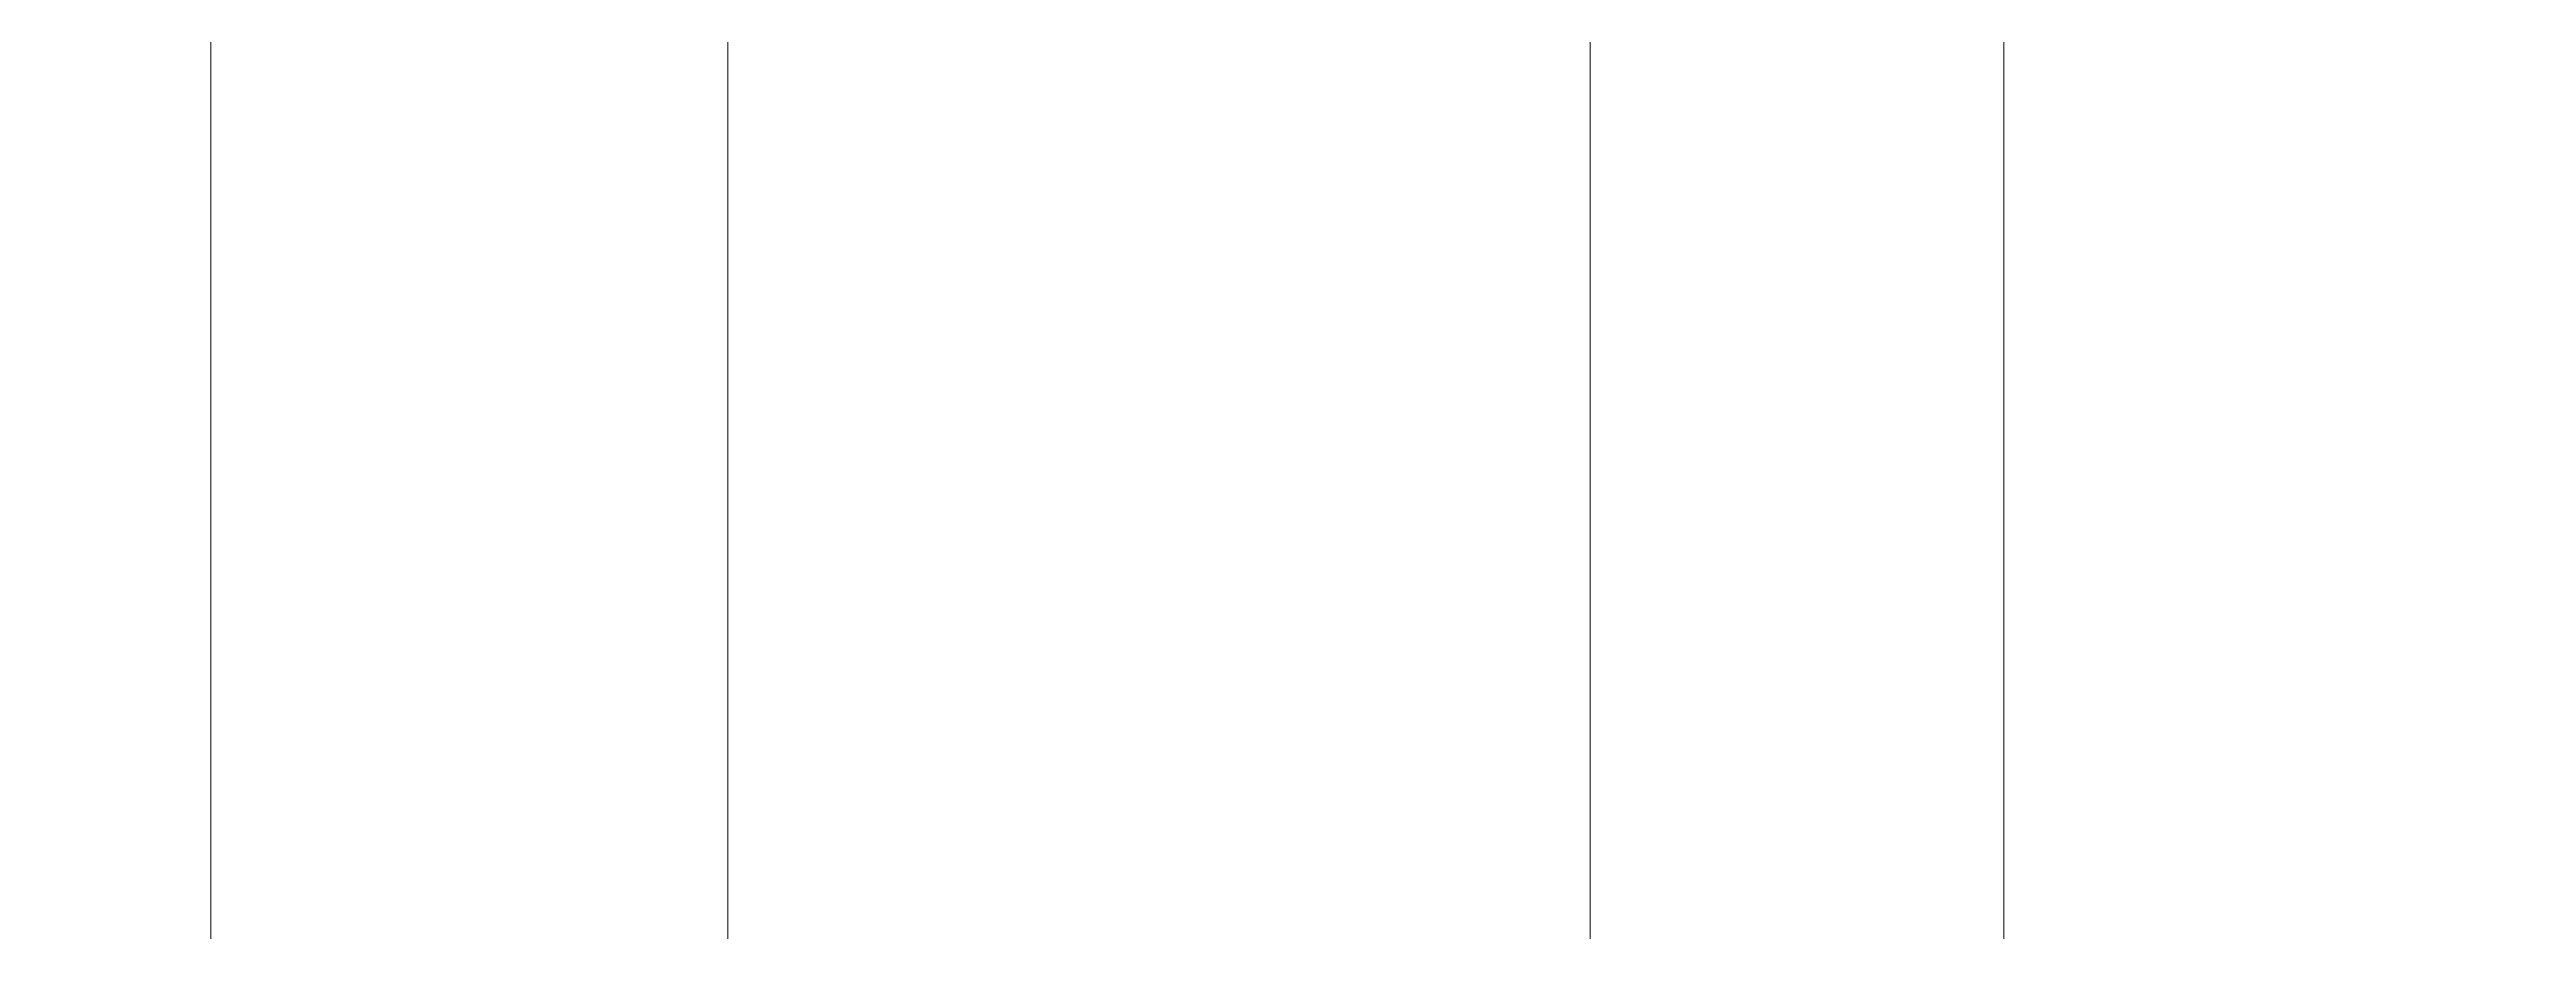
# Model space of a CAD drawing. Header units: millimetres. Extents: x 1864 to 10174863, y -4887456 to 5366151.
# Drawn here: x 9305500 to 9307655, y 338722 to 339489 of the extents above; entities that cross this region are included whole.
import ezdxf

# ---------------------------------------------------------------- set-up
doc = ezdxf.new("R2010")
doc.units = ezdxf.units.MM
doc.layers.add('T-DIMS', color=3, linetype='Continuous', lineweight=30)
doc.styles.add('TM', font='mipgost.shx', dxfattribs={"width": 0.9, "oblique": 10})
doc.dimstyles.new('TM', dxfattribs={"dimscale": 0, "dimtxt": 3, "dimasz": 1.25, "dimexe": 0.9, "dimexo": 1, "dimgap": 1, "dimtad": 1, "dimdec": 0, "dimdsep": 46, "dimtxsty": 'TM', "dimblk1": 'OBLIQUE', "dimblk2": 'OBLIQUE', "dimsah": 1, "dimcen": 3, "dimdle": 0.9, "dimclrt": 7, "dimadec": 0, "dimazin": 0, "dimtfac": 1, "dimtdec": 0, "dimtmove": 1, "dimatfit": 2, "dimldrblk": 'NONE', "dimfxl": 1, "dimtfill": 1, "dimtolj": 1, "dimlwd": 15, "dimlwe": 15, "dimarcsym": 0})

# ---------------------------------------------------------------- blocks, each defined once
blk = doc.blocks.new('_OBLIQUE')
at = {"color": 0, "linetype": 'ByBlock', "lineweight": -2}
blk.add_line((0.5000000000000001, 0.4999999999999999), (-0.5000000000000001, -0.4999999999999999), dxfattribs=at)
blk = doc.blocks.new('*D674')
at = {"layer": 'Defpoints', "color": 0, "transparency": 16777216}
for p in [(9307200.047488198, 342205.8760266896), (9307200.047488198, 337585.7049742337), (9293440.047488198, 337495.7049742337)]:
    blk.add_point(p, dxfattribs=at)
at = {"layer": 'T-DIMS', "color": 0, "lineweight": 15, "transparency": 16777216}
for p, q in [((9293440.047488198, 337695.7049742337), (9293440.047488198, 342385.8760266896)), ((9307200.047488198, 337785.7049742337), (9307200.047488198, 342385.8760266896))]:
    blk.add_line(p, q, dxfattribs=at)
at = {"layer": 'T-DIMS', "color": 0, "linetype": 'Continuous', "lineweight": 15, "transparency": 16777216}
blk.add_line((9293260.047488198, 342205.8760266896), (9307380.047488198, 342205.8760266896), dxfattribs=at)
at = {"layer": 'T-DIMS', "color": 0, "lineweight": 15, "transparency": 16777216, "xscale": 250, "yscale": 250, "zscale": 250, "rotation": 180}
blk.add_blockref('_OBLIQUE', (9293440.047488198, 342205.8760266896), dxfattribs=at)
at = {"layer": 'T-DIMS', "color": 0, "lineweight": 15, "transparency": 16777216, "xscale": 250, "yscale": 250, "zscale": 250}
blk.add_blockref('_OBLIQUE', (9307200.047488198, 342205.8760266896), dxfattribs=at)
at = {"layer": 'T-DIMS', "color": 7, "transparency": 16777216, "insert": (9300320.047488198, 342705.8760266896), "char_height": 600, "attachment_point": 5, "style": 'TM', "bg_fill": 3, "box_fill_scale": 1.1, "bg_fill_color": 256, "bg_fill_true_color": 13158600, "bg_fill_transparency": 0}
blk.add_mtext('\\A1;13760', dxfattribs=at)
blk = doc.blocks.new('_None')
blk = doc.blocks.new('*D1026')
at = {"layer": 'Defpoints', "color": 0, "transparency": 16777216}
for p in [(9305640.047488198, 339671.7367068525), (9294140.047488198, 337945.7349712249), (9305640.047488198, 337585.7049742337)]:
    blk.add_point(p, dxfattribs=at)
at = {"layer": 'T-DIMS', "color": 0, "lineweight": 15, "transparency": 16777216}
for p, q in [((9294140.047488198, 338145.7349712249), (9294140.047488198, 339851.7367068525)), ((9305640.047488198, 337785.7049742337), (9305640.047488198, 339851.7367068525))]:
    blk.add_line(p, q, dxfattribs=at)
at = {"layer": 'T-DIMS', "color": 0, "linetype": 'Continuous', "lineweight": 15, "transparency": 16777216}
blk.add_line((9293960.047488198, 339671.7367068525), (9305820.047488198, 339671.7367068525), dxfattribs=at)
at = {"layer": 'T-DIMS', "color": 0, "lineweight": 15, "transparency": 16777216, "xscale": 250, "yscale": 250, "zscale": 250, "rotation": 180}
blk.add_blockref('_OBLIQUE', (9294140.047488198, 339671.7367068525), dxfattribs=at)
at = {"layer": 'T-DIMS', "color": 0, "lineweight": 15, "transparency": 16777216, "xscale": 250, "yscale": 250, "zscale": 250}
blk.add_blockref('_OBLIQUE', (9305640.047488198, 339671.7367068525), dxfattribs=at)
at = {"layer": 'T-DIMS', "color": 7, "transparency": 16777216, "insert": (9299890.047488198, 340171.7367068525), "char_height": 600, "attachment_point": 5, "style": 'TM', "bg_fill": 3, "box_fill_scale": 1.1, "bg_fill_color": 256, "bg_fill_true_color": 13158600, "bg_fill_transparency": 0}
blk.add_mtext('\\A1;11500', dxfattribs=at)
blk = doc.blocks.new('*D1027')
at = {"layer": 'Defpoints', "color": 0, "transparency": 16777216}
for p in [(9306090.047488198, 339671.7367068525), (9305640.047488198, 337585.7049742337), (9306090.047488198, 337585.7049742337)]:
    blk.add_point(p, dxfattribs=at)
at = {"layer": 'T-DIMS', "color": 0, "linetype": 'Continuous', "lineweight": 15, "transparency": 16777216}
for p, q in [((9305312.656214222, 340839.1952887173), (9303880.760025797, 340839.1952887173)), ((9305865.047488198, 339671.7367068525), (9305312.656214222, 340839.1952887173)), ((9305460.047488198, 339671.7367068525), (9306270.047488198, 339671.7367068525))]:
    blk.add_line(p, q, dxfattribs=at)
at = {"layer": 'T-DIMS', "color": 0, "lineweight": 15, "transparency": 16777216}
for p, q in [((9305640.047488198, 337785.7049742337), (9305640.047488198, 339851.7367068525)), ((9306090.047488198, 337785.7049742337), (9306090.047488198, 339851.7367068525))]:
    blk.add_line(p, q, dxfattribs=at)
at = {"layer": 'T-DIMS', "color": 0, "lineweight": 15, "transparency": 16777216, "xscale": 250, "yscale": 250, "zscale": 250, "rotation": 180}
blk.add_blockref('_OBLIQUE', (9305640.047488198, 339671.7367068525), dxfattribs=at)
at = {"layer": 'T-DIMS', "color": 0, "lineweight": 15, "transparency": 16777216, "xscale": 250, "yscale": 250, "zscale": 250}
blk.add_blockref('_OBLIQUE', (9306090.047488198, 339671.7367068525), dxfattribs=at)
at = {"layer": 'T-DIMS', "color": 7, "transparency": 16777216, "insert": (9304596.708120009, 341339.1952887173), "char_height": 600, "attachment_point": 5, "style": 'TM', "bg_fill": 3, "box_fill_scale": 1.1, "bg_fill_color": 256, "bg_fill_true_color": 13158600, "bg_fill_transparency": 0}
blk.add_mtext('\\A1;450', dxfattribs=at)
blk = doc.blocks.new('*D1028')
at = {"layer": 'Defpoints', "color": 0, "transparency": 16777216}
for p in [(9306840.047488198, 339671.7367068525), (9306090.047488198, 337585.7049742337), (9306840.047488198, 337585.7049742337)]:
    blk.add_point(p, dxfattribs=at)
at = {"layer": 'T-DIMS', "color": 0, "linetype": 'Continuous', "lineweight": 15, "transparency": 16777216}
for p, q in [((9306465.047488198, 339671.7367068525), (9307881.738527283, 341077.9899638887)), ((9307881.738527283, 341077.9899638887), (9309313.634715708, 341077.9899638887)), ((9305910.047488198, 339671.7367068525), (9307020.047488198, 339671.7367068525))]:
    blk.add_line(p, q, dxfattribs=at)
at = {"layer": 'T-DIMS', "color": 0, "lineweight": 15, "transparency": 16777216}
for p, q in [((9306090.047488198, 337785.7049742337), (9306090.047488198, 339851.7367068525)), ((9306840.047488198, 337785.7049742337), (9306840.047488198, 339851.7367068525))]:
    blk.add_line(p, q, dxfattribs=at)
at = {"layer": 'T-DIMS', "color": 0, "lineweight": 15, "transparency": 16777216, "xscale": 250, "yscale": 250, "zscale": 250, "rotation": 180}
blk.add_blockref('_OBLIQUE', (9306090.047488198, 339671.7367068525), dxfattribs=at)
at = {"layer": 'T-DIMS', "color": 0, "lineweight": 15, "transparency": 16777216, "xscale": 250, "yscale": 250, "zscale": 250}
blk.add_blockref('_OBLIQUE', (9306840.047488198, 339671.7367068525), dxfattribs=at)
at = {"layer": 'T-DIMS', "color": 7, "transparency": 16777216, "insert": (9308597.686621496, 341577.9899638887), "char_height": 600, "attachment_point": 5, "style": 'TM', "bg_fill": 3, "box_fill_scale": 1.1, "bg_fill_color": 256, "bg_fill_true_color": 13158600, "bg_fill_transparency": 0}
blk.add_mtext('\\A1;750', dxfattribs=at)
blk = doc.blocks.new('*D1029')
at = {"layer": 'Defpoints', "color": 0, "transparency": 16777216}
for p in [(9307200.047488198, 339671.7367068525), (9306840.047488198, 337585.7049742337), (9307200.047488198, 337585.7049742337)]:
    blk.add_point(p, dxfattribs=at)
at = {"layer": 'T-DIMS', "color": 0, "lineweight": 15, "transparency": 16777216}
for p, q in [((9306840.047488198, 337785.7049742337), (9306840.047488198, 339851.7367068525)), ((9307200.047488198, 337785.7049742337), (9307200.047488198, 339851.7367068525))]:
    blk.add_line(p, q, dxfattribs=at)
at = {"layer": 'T-DIMS', "color": 0, "linetype": 'Continuous', "lineweight": 15, "transparency": 16777216}
for p, q in [((9306840.047488198, 339671.7367068525), (9306590.047488198, 339671.7367068525)), ((9306840.047488198, 339671.7367068525), (9307200.047488198, 339671.7367068525)), ((9306840.047488198, 339671.7367068525), (9307200.047488198, 339671.7367068525)), ((9307200.047488198, 339671.7367068525), (9307450.047488198, 339671.7367068525)), ((9309809.345502445, 339671.7367068525), (9307200.047488198, 339671.7367068525))]:
    blk.add_line(p, q, dxfattribs=at)
at = {"layer": 'T-DIMS', "color": 0, "lineweight": 15, "transparency": 16777216, "xscale": 250, "yscale": 250, "zscale": 250}
blk.add_blockref('_OBLIQUE', (9306840.047488198, 339671.7367068525), dxfattribs=at)
at = {"layer": 'T-DIMS', "color": 0, "lineweight": 15, "transparency": 16777216, "xscale": 250, "yscale": 250, "zscale": 250, "rotation": 180}
blk.add_blockref('_OBLIQUE', (9307200.047488198, 339671.7367068525), dxfattribs=at)
at = {"layer": 'T-DIMS', "color": 7, "transparency": 16777216, "insert": (9309093.397408232, 340171.7367068525), "char_height": 600, "attachment_point": 5, "style": 'TM', "bg_fill": 3, "box_fill_scale": 1.1, "bg_fill_color": 256, "bg_fill_true_color": 13158600, "bg_fill_transparency": 0}
blk.add_mtext('\\A1;360', dxfattribs=at)
blk = doc.blocks.new('*D677')
at = {"layer": 'Defpoints', "color": 0, "transparency": 16777216}
for p in [(9307200.047488198, 344571.447240233), (9307200.047488198, 338089.2661328312), (9279080.047488198, 337835.7049742337)]:
    blk.add_point(p, dxfattribs=at)
at = {"layer": 'T-DIMS', "color": 0, "lineweight": 15, "transparency": 16777216}
for p, q in [((9279080.047488198, 338035.7049742337), (9279080.047488198, 344751.447240233)), ((9307200.047488198, 338289.2661328312), (9307200.047488198, 344751.447240233))]:
    blk.add_line(p, q, dxfattribs=at)
at = {"layer": 'T-DIMS', "color": 0, "linetype": 'Continuous', "lineweight": 15, "transparency": 16777216}
blk.add_line((9278900.047488198, 344571.447240233), (9307380.047488198, 344571.447240233), dxfattribs=at)
at = {"layer": 'T-DIMS', "color": 0, "lineweight": 15, "transparency": 16777216, "xscale": 250, "yscale": 250, "zscale": 250, "rotation": 180}
blk.add_blockref('_OBLIQUE', (9279080.047488198, 344571.447240233), dxfattribs=at)
at = {"layer": 'T-DIMS', "color": 0, "lineweight": 15, "transparency": 16777216, "xscale": 250, "yscale": 250, "zscale": 250}
blk.add_blockref('_OBLIQUE', (9307200.047488198, 344571.447240233), dxfattribs=at)
at = {"layer": 'T-DIMS', "color": 7, "transparency": 16777216, "insert": (9293140.047488198, 345071.447240233), "char_height": 600, "attachment_point": 5, "style": 'TM', "bg_fill": 3, "box_fill_scale": 1.1, "bg_fill_color": 256, "bg_fill_true_color": 13158600, "bg_fill_transparency": 0}
blk.add_mtext('\\A1;28120', dxfattribs=at)

msp = doc.modelspace()

# ---------------------------------------------------------------- dimensions: what is measured, and where the dimension line sits
at = {"layer": 'T-DIMS'}
dim = msp.add_linear_dim(base=(9307200.047488198, 342205.8760266896), p1=(9293440.047488198, 337495.7049742337), p2=(9307200.047488198, 337585.7049742337), dimstyle='TM', override={"dimscale": 0, "dimtix": 0, "dimtofl": 1, "dimtmove": 1, "dimatfit": 2}, dxfattribs=at)
dim.commit()
dim.dimension.update_dxf_attribs({"geometry": '*D674', "text_midpoint": (9300320.047488198, 342705.8760266896)})

# ---------------------------------------------------------------- next in the draw order: dimensions: what is measured, and where the dimension line sits
dim = msp.add_linear_dim(base=(9305640.047488198, 339671.7367068525), p1=(9294140.047488198, 337945.7349712249), p2=(9305640.047488198, 337585.7049742337), dimstyle='TM', override={"dimscale": 0, "dimtix": 0, "dimtofl": 1, "dimtmove": 1, "dimatfit": 2}, dxfattribs=at)
dim.commit()
dim.dimension.update_dxf_attribs({"geometry": '*D1026', "text_midpoint": (9299890.047488198, 340171.7367068525)})

# ---------------------------------------------------------------- next in the draw order: dimensions: what is measured, and where the dimension line sits
dim = msp.add_linear_dim(base=(9306090.047488198, 339671.7367068525), p1=(9305640.047488198, 337585.7049742337), p2=(9306090.047488198, 337585.7049742337), dimstyle='TM', override={"dimscale": 0, "dimtix": 0, "dimtofl": 1, "dimtmove": 1, "dimatfit": 2}, dxfattribs=at)
dim.commit()
dim.dimension.update_dxf_attribs({"geometry": '*D1027', "text_midpoint": (9305112.656214222, 340839.1952887173), "dimtype": 160})

# ---------------------------------------------------------------- next in the draw order: dimensions: what is measured, and where the dimension line sits
dim = msp.add_linear_dim(base=(9306840.047488198, 339671.7367068525), p1=(9306090.047488198, 337585.7049742337), p2=(9306840.047488198, 337585.7049742337), dimstyle='TM', override={"dimscale": 0, "dimtix": 0, "dimtofl": 1, "dimtmove": 1, "dimatfit": 2}, dxfattribs=at)
dim.commit()
dim.dimension.update_dxf_attribs({"geometry": '*D1028', "text_midpoint": (9308081.738527283, 341077.9899638887), "dimtype": 160})

# ---------------------------------------------------------------- next in the draw order: dimensions: what is measured, and where the dimension line sits
dim = msp.add_linear_dim(base=(9307200.047488198, 339671.7367068525), p1=(9306840.047488198, 337585.7049742337), p2=(9307200.047488198, 337585.7049742337), dimstyle='TM', override={"dimscale": 0, "dimtix": 0, "dimtofl": 1, "dimtmove": 1, "dimatfit": 2}, dxfattribs=at)
dim.commit()
dim.dimension.update_dxf_attribs({"geometry": '*D1029', "text_midpoint": (9309093.397408232, 339482.8464246388), "dimtype": 160})

# ---------------------------------------------------------------- next in the draw order: dimensions: what is measured, and where the dimension line sits
dim = msp.add_linear_dim(base=(9307200.047488198, 344571.447240233), p1=(9279080.047488198, 337835.7049742337), p2=(9307200.047488198, 338089.2661328312), dimstyle='TM', override={"dimscale": 0, "dimtix": 0, "dimtofl": 1, "dimtmove": 1, "dimatfit": 2}, dxfattribs=at)
dim.commit()
dim.dimension.update_dxf_attribs({"geometry": '*D677', "text_midpoint": (9293140.047488198, 345071.447240233)})

doc.saveas('drawing.dxf')
